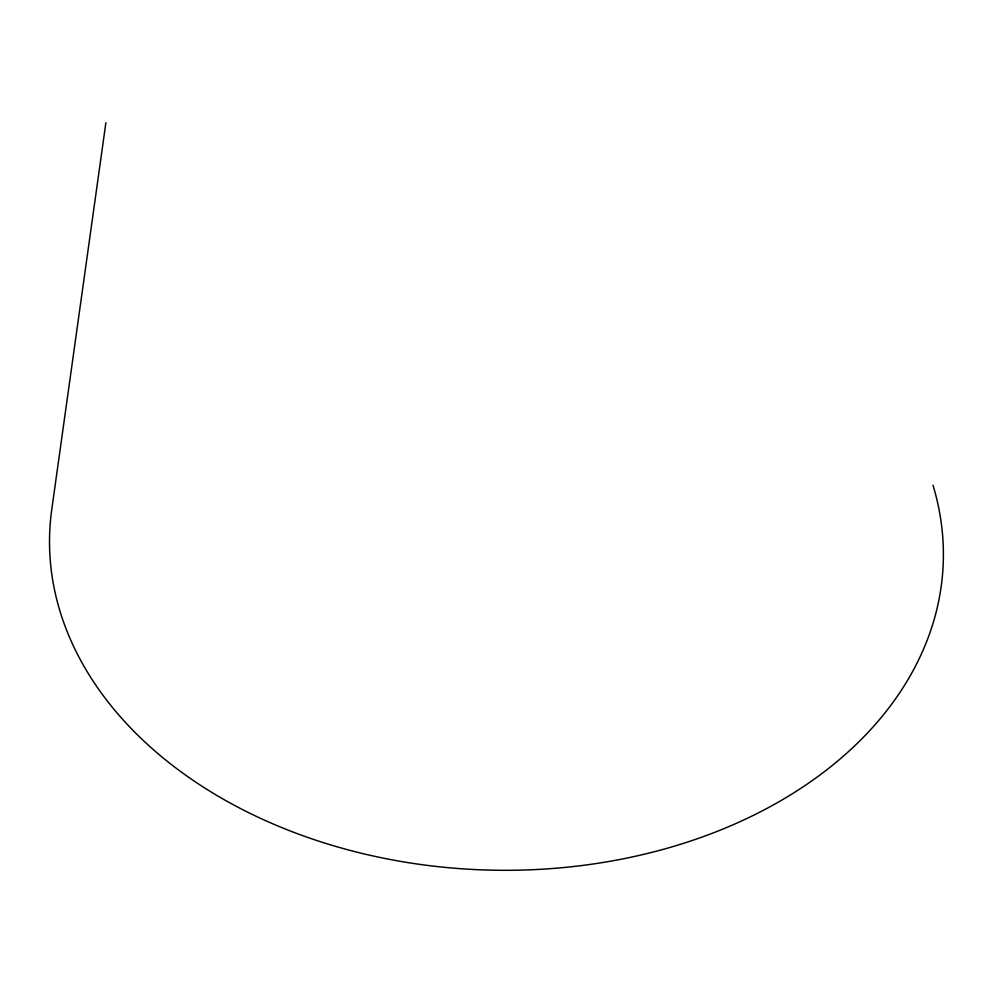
<?xml version="1.0" encoding="UTF-8"?>
<svg xmlns="http://www.w3.org/2000/svg" width="993" height="993" viewBox="0 0 993 993"><rect width="100%" height="100%" fill="white"/><g stroke="black" fill="none" stroke-linecap="round" stroke-linejoin="round"><path stroke-width="1.49" d="M105.891 122.698L51.735 509.67A447.024 322.092 1.7 0 0 522.194 870.079A447.024 322.092 1.7 0 0 932.986 485.192"/></g></svg>
